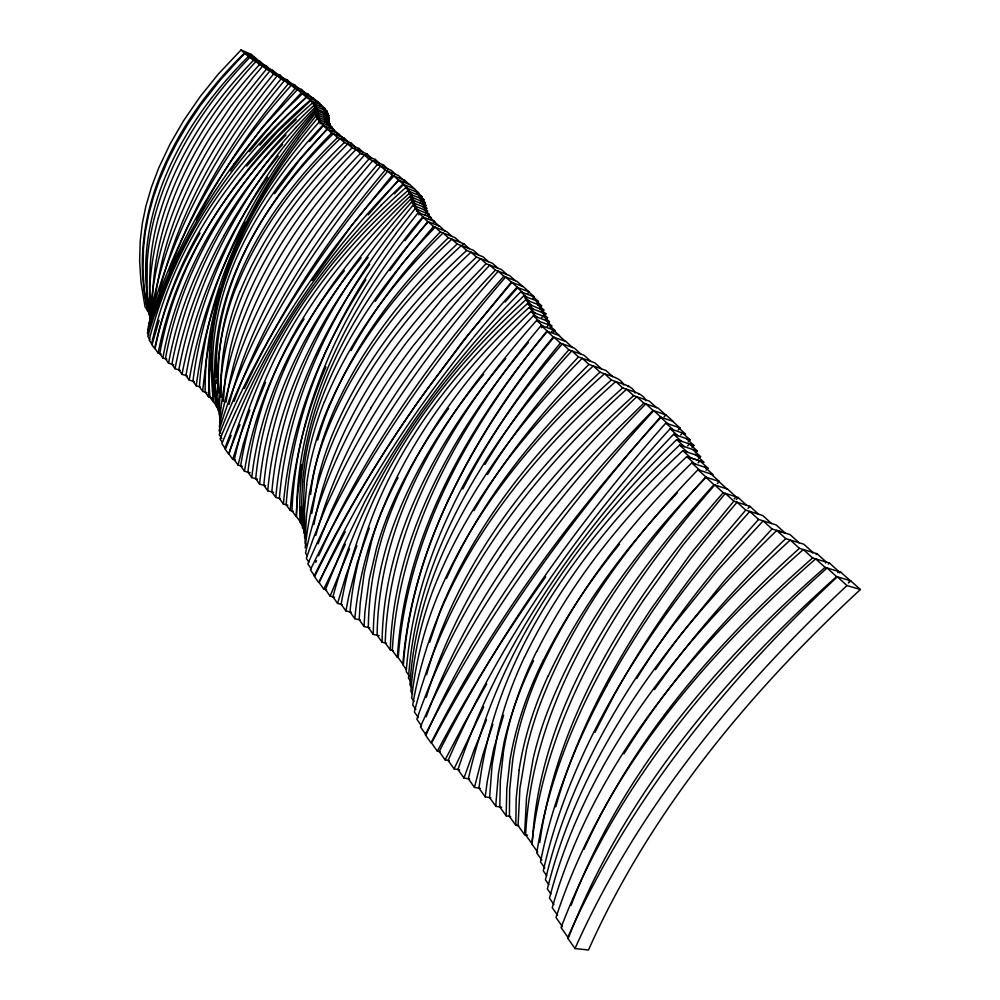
<?xml version="1.0" encoding="UTF-8"?>
<svg xmlns="http://www.w3.org/2000/svg" width="1000" height="1000" viewBox="0 0 1000 1000"><rect width="100%" height="100%" fill="white"/><g stroke="black" fill="none" stroke-linecap="round" stroke-linejoin="round"><path stroke-width="1.5" d="M152.35 304.775C152.925 214.112 199.262 129.9 259.5 64.662L272.863 70.338L276.425 73.575L275.212 74.95M379.162 635.7L373.25 634.388C373.625 607.025 377.45 579.725 384.575 553.312A327.275 222.75 -44.2 0 1 391.138 531.875C411.3 473.862 444.812 421.325 483.738 374.175M386.538 643.188L382.1 642.2C383.175 535.562 438.775 438.125 505.725 358.55M212.475 370.763L213.325 401.912L209.95 397.2C200.725 294.275 252.338 196.262 319.45 121.762L331.737 126.838L330.462 128.312M501.662 807.288L495.85 806.338L495.975 802.875L498.438 773.688L504.05 742.438A357.463 218.738 -43.6 0 1 531.175 665.5L533.525 660.775M393.188 650.562L390.25 649.912C394.012 534.138 455.238 428.963 528.362 342.638M301.112 506.725L300.788 522.513L296.625 516.75C295.988 404.7 352.1 300.613 422.725 216.938L434.562 221.588L433.2 223.25M369.862 627.825L364.038 626.525L364.938 611.712L369.212 579.538L376.575 548.025A322.587 220.525 -43.9 0 1 386.637 518.188M223.325 401.362L225.475 375.85L230.15 349.438A279.7 214.988 -45 0 1 234 334.288C254.988 262.663 299.212 199.675 352.113 147.838L367.038 153.938L371.4 157.887L369.95 159.35M217.763 370.487L217.6 392.425L219.325 415M221.3 375.225L221.1 397.238M149.688 320.737C152.25 275.5 163.725 230.938 182.425 189.713M206.85 392.612L202.738 391.388L202.95 388.488L206.325 359.188L211.7 330.737M293.225 511.213L290.25 510.438C293.7 460.988 306.388 412.4 325.938 366.925M219.638 422.863C226.95 318.087 284.075 223.225 356.05 149.45L360.387 153.4L375.325 159.488L379.738 163.487L378.338 164.988M287.825 505.2L283.4 504.038C287.825 452.575 302.3 402.262 324.012 355.487M280.212 498.638L275.8 497.463C283.163 412.475 320.363 332.738 369.775 264.188M273.625 492.375L267.762 490.812C275.113 404.65 315.4 324.613 368.162 257.362M360.475 619.987L354.812 618.7C359.25 569.312 374.588 521.2 398 477.575M304.35 481.538L303.038 517L303.888 532.863L305.6 535.25M265.462 485.725L259.625 484.162C267.225 399.95 308.025 322.212 361.188 257.8M305.2 547.975C316.975 431.637 387.562 330.125 471.025 252.15L476.438 257.087L492.438 263.238L497.962 268.225M490.75 797.763L485.188 796.838L487.312 781.062L493.75 748.9L503.587 715.188M211.062 353.387L209.137 374.6L208.512 396.775L211.35 397.625M257.538 479.175L251.75 477.6C260.3 401.075 296.438 330.138 344.312 270.763M310.587 494.462L311.1 490.412M311.725 513.575L318.425 477.438A303.075 217.162 -44.2 0 1 330.775 438.638C359.725 365.962 409.225 302.913 466.675 250.475L483 256.775L488.45 261.712M154.863 300.763C159.462 263.663 170.188 227.438 185.575 193.4A387.075 300.338 -47.5 0 1 213.975 140.037L238.75 103.375L266.288 69.275L280 75.088L283.6 78.362L282.413 79.763M306.725 484.575L304.475 510.4L304.65 537.925M539.763 842.562C558.288 708.975 636.225 592.212 723.188 492.675L738.125 497.475L746.663 505.275M200.225 387L196.213 385.8C200.588 352.725 208.612 320.138 220.037 288.788M512.575 761.35L509.675 789.8L509.4 816.363L515.825 825.312L518.837 825.788M503.188 754.375L500.35 780.512L499.812 806.988L506.163 815.837L510.637 816.562M519.163 770.15L516.163 798.688L515.825 825.312M226.062 402.1C240.212 306.7 294.088 221.562 360.387 153.4M509.675 763.088L506.763 789.3L506.163 815.837M149.15 323.738C163.812 229.988 209.638 143.225 269.975 70.838L273.55 74.1L287.35 79.95L290.988 83.25L289.812 84.663M250.175 472.788L244.475 471.238C253.062 416.95 274.275 365.087 304.062 319.025M301.688 464.45L297.938 491.325L296.087 516.6L291.975 510.887C296.062 400.087 349.75 297.25 418.325 212.587L431.25 217.662L426.262 213.113L424.9 214.762M194.475 381.675L189.2 380.1C198.6 324.738 218.35 271.388 245.362 222.25M351.375 612.238L345.887 610.975L348.725 596.25L357.287 562.663L369.288 528.088M166.8 359.175L162.875 357.987C178.188 272.65 225.662 196.05 285.975 135M173.812 364.8L168.575 363.212C183.4 280.825 226.8 205.9 282.638 144.45M187.288 375.938L182.037 374.363C195.238 303.263 226.425 236.35 267.75 177.312M313.888 524.612C333.963 419.55 399.688 328.975 476.438 257.087M180.287 370.288L175.05 368.7C183.888 321.95 200.85 276.887 224.15 235.45M219.312 426.725C228.675 378.162 246.012 331.275 269.425 287.762A476.512 341.213 -46.4 0 1 345.262 177.025M161.15 353.988L158.175 353.088C175.613 262.213 229.2 181.838 296.175 119.537M480.35 788.388L474.45 787.387L482.863 754.775L492.887 724.35M497.6 733.85L492.088 765.013L489.6 797.575L495.85 806.338M242.262 466.287L238.075 465.138L243.375 443.862L253 413.488L265.525 382.362M148.375 326.7C170.387 234.237 217.325 148.912 277.35 75.713L280.975 79.013L294.625 84.787L298.312 88.112L297.1 89.525M159.637 290.75C179.412 210.7 221.038 137.2 273.55 74.1M229.062 404.375C239.05 365.35 254.25 327.75 273.312 292.3A478.413 341.538 -46.4 0 1 349.55 181.112L368.875 159.075L383.512 165.012L387.975 169.05M426.562 674.75C458.062 560.712 535.575 465.188 622.725 387.875C630.087 390.95 643.475 392.925 645.888 400.712M342.05 604.475L337.575 603.438L346.087 575.25L356.875 545.737M315.85 535.288C328.088 490.375 347.262 447.537 371.188 407.663M158.387 217.925C175.263 158.1 210.438 104.675 253.475 60.375L266.225 65.8L269.75 69.013L268.488 70.35M555.763 806.8C567.55 764.6 584.825 724.1 605.288 685.413A580.425 319.9 -45.3 0 1 651.388 608.525L690.612 553.862L733.825 501.175L749.9 506.3L758.562 514.188M147.688 329.725C174.075 237.8 223.113 153.387 284.587 80.538L288.25 83.863L301.537 89.475L305.262 92.825L303.988 94.225M429.663 642.312L439.963 611.7A344.988 223.65 -43.6 0 1 442.587 605.062C479.175 517.55 541.087 442.688 611.4 380C618.362 383.162 633.212 385.175 635.05 393.025M221.537 291.762C240.375 228.75 277.738 172.512 322.9 125.237L334.263 129.925L332.938 131.375M235.45 460.112L232.712 459.363L240.475 435.15L249.887 410.125M426.188 697.4C462.85 578.688 542.625 478.013 633.65 395.637L649.325 401.125L656.5 407.587M159.088 320.325L152.162 344.4L149.15 340.1C160.763 294.562 179.8 251.025 204.737 211.225A435.425 327.713 -45.7 0 1 283.375 112.338M469.65 779.013L463.963 778.037L474.212 749.625L486.488 719.837M169.312 271.112C194.825 201.137 233.812 136.488 280.975 79.013M234.088 401.463C266.05 314.3 316.613 234.688 377.238 164.7L391.3 170.4L395.825 174.462M334.5 597.175L330.125 596.15L349.6 548.837M426.175 716.787C446.3 662.188 474.038 610.575 506.863 562.587M318.087 543.812L331.488 510.538L346.587 478.125A557.525 361.475 -45.3 0 1 379.513 419.087C412.612 365.45 451.825 315.675 495.375 270.138L509.675 275.6L515.325 280.688M571.038 905.45C621.688 771.562 718.425 660.4 825.088 567.388L840.713 572.1L850.263 580.688L849.262 581.55M386.65 518.188C401.987 478.913 423.675 442.35 448.625 408.45M236.375 287.075C259.137 230.55 296.3 180.6 340.163 138.637L344.387 142.525L358.95 148.475L363.25 152.387L361.763 153.812M240.062 291.55C262.975 234.8 300.338 184.65 344.387 142.525M324.363 402.062C350.637 337.713 393.325 281.038 443.113 232.987L448.338 237.775L463.938 243.825L469.25 248.663M328.888 407.575C355.375 342.962 398.3 286.05 448.338 237.775M239.925 424.588L228.512 453.938L224.85 448.7C261.188 347.337 323.663 256.7 398.925 180.275L403.55 184.462L394.325 193.925M231.163 435.412L225.512 448.888L221.875 443.688C262.075 344.812 322.3 254.825 393.888 175.95L398.462 180.1L409.95 184.725L414.613 188.912L402.825 184.175L381.325 205.075M233.713 249.275C214.713 292.762 202.625 339.375 199.412 386.763L202.738 391.388M324.075 355.875C303.25 402.912 289.675 453.363 286.175 504.762L290.25 510.438M459.625 769.825L454.062 768.85L483.725 706.9M329.387 404.975C357.425 341.562 401.2 286.012 451.912 239.163L457.2 244L473.387 250.263L478.775 255.138M315.775 562.25L316.488 560.638M446.475 578.488C481.712 499.487 536.95 430.725 600.025 372.137C607.75 375.475 620.525 377.075 623.888 385M584.038 849.338C635.2 735.487 719.425 639.55 812.613 557.938L829.463 563.062L838.888 571.55L837.738 572.513M444.55 508.413C422.212 557.737 406.987 610.588 402.825 664.688L406.312 669.525M574.987 948.525C637.188 809.2 736.225 689.188 846.988 585.55L860.4 589.525C749.538 692.062 650.35 811.225 588.475 950L574.987 948.525L567.562 937.925C629 799.275 727.275 679.837 837.325 576.812L846.988 585.55M318.637 555.8C364.762 453.413 429.162 359.913 503.862 276.325L517.013 281.337L522.725 286.475M326.637 589.837L323.75 589.15L345.412 544.212M444.625 508.35L448.5 499.75M319.637 350.363C298.062 396.987 283.712 447.15 279.375 498.413L283.4 504.038M541.25 667.638C577.175 590.25 630.975 522.275 691.762 462.912L708.112 468.312L706.038 470.213M548.188 676.112C579.812 608.013 625.625 547.312 677.2 493.088M244.438 388.462C280.887 309.6 329.2 236.5 385.138 170.15L398.438 175.525L403 179.638M449.525 497.575C424.625 550.062 407.587 606.7 403.363 664.812L398.2 657.638C407.325 535.35 470.575 424.188 546.912 331.087L559.5 335.675L553.175 329.888L551.587 331.712M448.612 499.688L451.587 493.237M524.513 657.2C562.463 578.45 619.025 509.862 682.85 450.675L700.6 456.6L692.75 449.475M449.637 497.525L452.638 491.062M594.95 732.35L614.587 694.25A615.975 333.088 -45.3 0 1 718.9 541.862M451.712 493.188C478.575 436.975 513.562 384.85 553.288 336.938L566.013 341.562L572.487 347.488M452.775 491.012C479.9 435.763 514.525 384.363 553.987 337.2L560.438 343.125L574.487 348.2L581.038 354.188M536.763 651.513C573.737 577.712 626.888 512.95 686.8 456.587L700.088 461L708.112 468.312M543.65 659.85C564.225 618.475 590.413 580.075 619.525 544.25M449.225 760.625L445.087 759.887L464.425 723.162L486.7 683.95M462.875 488.938C489.562 436.737 522.812 388.025 560.438 343.125M196.438 219.963C221.762 171.312 252.838 125.725 288.25 83.863M440.1 751.712L437.35 751.213C469.438 690.75 505.887 632.625 545.65 576.9M607.013 685.4C576.65 740.675 552.788 799.925 540.513 861.938L544.763 867.875M345.238 531.7L318.637 582.513L314.113 576.05C343.212 516.862 377.35 460.225 415.037 406.125M351.05 350.588C375.125 307.137 405.65 267.4 440.363 231.912L454.988 237.613L460.25 242.4M200.012 233.038C179.075 268.913 163.65 308 154.6 348.55L151.562 344.212C172.75 246.95 232.7 161.85 306.875 97.137L310.675 100.575L277.762 131.588L246.725 166.125M473.988 510.6C505.375 456.9 544.7 408.05 588.938 364.412L606 370.513L612.825 376.688M484.95 464.438C509.288 423.738 537.6 385.438 568.875 349.8L584.15 355.312L590.8 361.362M623.962 753.8C671.8 677.062 732.3 608.713 799.412 548.325L817.087 553.75L826.375 562.125L825.413 562.95M487.537 474.4C513.775 432.3 544.487 393.05 578.462 356.925L594.775 362.788L601.5 368.9M375.25 301.288L402.4 263.375L433.462 226.5L446.875 231.737L452.075 236.475M643.5 600.138L682.438 545.763L725.325 493.363L733.825 501.175M312.2 280.562L351.725 225.362L392.287 175.312L404.7 180.325L409.312 184.462M404.513 421.488C371.112 470.913 340.962 522.587 314.837 576.225L310.363 569.837C361.788 463.95 428.9 366.1 505.65 277L511.337 282.15L523.3 286.688L529.075 291.875L527.525 293.65M274.613 193.725L299.812 159.713L327 129.012L338.575 133.775L342.75 137.587L341.3 138.988M230.413 170.963L260.05 130.137L295.075 88.537L307.825 93.912L311.575 97.3L310.212 98.663M500.6 555.3C465.9 606.1 437.025 661.062 416.838 719.237L421.625 726.062M404.538 421.45L409.738 413.8M409.8 413.775L420.387 398.475M389.837 270.587L407.675 246.325L427.775 221.588L439.837 226.3L444.975 231M415.112 406.112L428.55 387M654.463 689.625C693.05 635.087 737.425 584.712 785.775 538.638L803.85 544.225L813.012 552.5L812.463 552.987M420.513 398.462L462.587 341.525L511.337 282.15M428.713 387.013L468.862 334.125L511.9 282.362L517.638 287.55L505.188 302.05M234.1 163.65L263.25 126.762L297.462 89.537L301.188 92.925L313.25 98L317.05 101.412L315.587 102.737M395.763 233.625L415.112 208.713L429.025 214.2L427.625 215.825M298.337 138.463L315.738 116.163L329.462 121.862L328.25 123.35M404.913 240.712L423.338 217.175L418.325 212.587M393.3 229.6L412.912 205.275L427.638 211.1L426.188 212.688M249.4 151.662L274.6 121.325L301.188 92.925M327.975 121.25L329.225 119.775L315.075 113.9C252.913 190.675 205.6 282.4 192.925 381.213L196.213 385.8M317.95 118.925L319.062 117.55L315.075 113.9M418.825 214.812L420.075 213.263L415.112 208.713M318.612 121.225L319.738 119.838L315.738 116.163M324.237 119.688L325.45 118.212L329.462 121.862M710.362 533.7L737.087 502.212L745.713 510.125L762.712 515.5L771.5 523.488M718.787 541.788L745.713 510.125M324.95 121.975L326.175 120.5L330.213 124.175L328.988 125.662M428.162 218.637L429.525 216.988L434.562 221.588M286.175 81.363L287.35 79.95M368.212 214.875L398.462 180.1M309.55 141.55L323.512 125.5L319.45 121.762M327.875 119.237L329.188 117.8L314.862 111.85C251.425 187.362 202.45 277.575 185.963 375.538L189.2 380.1M317.688 116.8L318.825 115.463L314.862 111.85M278.825 76.487L280 75.088M416.562 211.287L417.837 209.788L412.912 205.275M345.188 176.95L364.5 155.087L368.875 159.075M293.425 86.2L294.625 84.787M330.213 124.175L317.113 118.75C252.625 194.762 204.025 290.45 205.15 392.113L208.512 396.775M323.988 117.625L325.238 116.163L329.225 119.775M320 123.812L321.15 122.463L317.113 118.75M541.175 325.5C463.787 417.15 399.212 528.05 392.3 650.362L397.4 657.463C404.613 534.6 469.688 423.325 547.475 331.287L541.175 325.5L555.062 330.588L553.413 332.375M722.387 542.4L749.812 511.413L758.562 519.425L776.25 524.975L785.15 533.05L772.038 528.962L763.162 520.862L716.65 571.425L673.213 625.087A570.2 309.988 -44.6 0 0 620.95 701.65C587.263 756.912 560.2 816.675 545.425 879.85L548.9 884.737M730.938 550.575L758.562 519.425M326.413 124.588L327.675 123.125L331.737 126.838M382.163 166.55L383.512 165.012M736.287 499.575L738.125 497.475M653.05 410.412C560.325 504.988 479.675 613.263 426.062 734.875L420.412 726.825C473.525 605.763 553.612 497.962 645.825 403.862L653.05 410.412L665.938 414.888L673.288 421.488L660.375 417.038C572.362 516.712 493.85 625.325 431.575 742.987L437.35 751.213M678.2 429.9L679.963 427.912L665.8 423.05C577.587 522.975 499.425 632.425 439.237 751.562L445.087 759.887M271.65 71.7L272.863 70.338M748.037 508.4L749.9 506.3M734.2 498.9L736.062 496.825L727.638 489.125L713.95 484.7L705.662 477.075C615.625 576.337 532.575 696.725 525.6 834.875L532.2 844.025C539.637 705.188 623.413 584.438 713.95 484.7M327.638 117.188L329.038 115.8L314.775 109.862C248.637 183.05 196.95 272.087 178.837 369.85L182.037 374.363M317.55 114.738L318.712 113.45L314.775 109.862M425.275 209.788L426.812 208.25L411.5 202.175C339.162 282.7 281.488 382.312 271.825 491.9L275.8 497.463M415.075 208.088L416.375 206.65L411.5 202.175M295.613 127.725L314.5 107.825L328.075 113.975M550.062 327.7L551.775 325.962L536.7 320.412C456.912 409.613 389.212 520.138 385.2 642.887L390.25 649.912M541.462 327.775L542.938 326.15L536.7 320.412M529.075 291.875L516.925 287.275C436.9 375.163 367.987 474.012 319.188 582.638L323.75 589.15M300.262 90.862L301.537 89.475M323.913 115.638L325.225 114.213L329.188 117.8M403.275 181.875L404.7 180.325M678 427.238L685.512 434.012L670.15 428.762C580.037 527.188 501.587 637.737 448.137 760.438L454.062 768.85M328.837 127.625L330.175 126.188L334.263 129.925M532.7 298.65L534.3 296.9L528.462 291.65M547.15 326.637L548.787 324.862L555.062 330.588M664.137 416.825L665.938 414.888M680.688 434.95L682.5 432.987L690.113 439.837L688.275 441.812M373.938 160.987L375.325 159.488M264.975 67.138L266.225 65.8M499.65 319.613L523.625 295.963L538.45 301.537L536.763 303.25M547.6 323.4L549.4 321.725L533.35 315.788C450.575 402.013 378.775 511.887 377.113 635.237L382.1 642.2M690.113 439.837L673.662 434.25C580.862 530.163 500.575 642.038 457.962 769.538L463.963 778.037M772.038 528.962L725.188 579.825L681.413 633.775A573.362 309.462 -44.5 0 0 655.413 669.7M332.4 131.15L333.787 129.725L337.925 133.512L336.525 134.925M534.3 296.9L520.775 291.788C468.013 345.6 420.975 405.2 382.525 470.075A572.9 364.325 -45 0 0 364.625 502.038L343.113 546.263L325.5 589.562L330.125 596.15M525.15 298.612L526.638 297.1L520.775 291.788M704.987 467.275L713.1 474.688L698 469.738C630.8 539 571.4 618.6 538.025 709.9A373.663 225.425 -44 0 0 526.425 749.825L519.925 788.413L518.075 825.662L524.587 834.712L527.562 835.175M421.35 201.137L426.188 205.512L410.562 199.312C334.85 276.725 273.425 375.325 263.825 485.288L267.762 490.812M414.062 205.1L415.412 203.738L410.562 199.312M610.188 422.663L636.712 396.7L643.85 403.175L658.188 408.188L665.462 414.712M617.175 429.275L643.85 403.175M692.038 447.425L693.962 445.475L686.275 438.537M283.288 112.25L302.65 93.537C306.325 99.738 320.15 99.325 320.788 105.725M317.2 112.6L318.412 111.375L314.5 107.825M259.037 62.888L260.325 61.6L263.812 64.775L262.525 66.075M365.6 155.387L367.038 153.938M717.325 483.512L719.312 481.525L711.087 474.025M306.45 95.262L307.825 93.912M323.7 113.625L325.087 112.238L329.038 115.8M260.325 61.6L248.4 56.513C182.425 121.737 130.875 215.087 149.537 310.475M347.2 143.525L348.688 142.137L344.475 138.287L331.675 133.038C267.35 197.7 212.85 283.475 216.363 377.9M253.512 58.837L254.825 57.575L251.4 54.438L241.012 50L218.275 74.138L200.05 96.775L183.588 120.7L170.138 143.925L158.825 167.738L151.6 186.7L145.975 205.8L142.375 223.15L140.2 241.312L139.637 261.212L141 282.312L145.037 306.863L147.887 310.837C124.812 214.613 177.1 118.65 244.412 53.125L255.35 57.787L258.812 60.95L257.488 62.225M507 274.587L501.413 269.55L486.125 263.688L448.6 302.887L413.475 345.425A474.75 318.25 -45.1 0 0 371.163 407.65M254.037 59.062L255.35 57.787M337.137 135.175L338.575 133.775M693.962 445.475L676.688 439.637C581.487 533.1 497.725 646.4 468.363 778.8L474.45 787.387M354.1 148.5L355.6 147.1L351.337 143.225L337.512 137.562C269.363 203.825 211.225 294.212 219.025 393.013M250.087 55.7L251.4 54.438M541.475 312.188L547.575 317.725L530.875 311.537C468.688 371.662 414.9 443.088 385.975 525.3A325.688 222.6 -44.2 0 0 379.475 546.663C372.413 573 368.65 600.225 368.325 627.487L373.25 634.388M687.588 445.887L689.575 444L697.35 451.025L695.35 452.938M799.125 542.775L790.088 534.6L776.775 530.438C674.562 629.7 582.2 748.288 547.35 888.95L550.862 893.9M357.463 149.887L358.95 148.475M528 302.787L529.538 301.325L523.625 295.963M342.987 139.675L344.475 138.287M423.25 204.6L425.4 202.75L409.812 196.537C330.975 270.938 265.963 368.387 255.738 478.688L259.625 484.162M413.237 202.213L414.625 200.925L409.812 196.537M541.462 317.8L543.237 316.125L549.4 321.725M539.862 307.538L541.65 305.863L535.7 300.5M349.837 144.613L351.337 143.225M697.35 451.025L679.613 445.062C583.162 536.925 494.825 651.912 479.012 788.162L485.188 796.838M306.425 96.95L286.975 115.738A437.038 328.1 -45.6 0 0 259.837 145.125M326.463 111.762L327.125 111.2L313.762 105.612C241.238 172.913 183.212 260.188 165.438 358.762L168.575 363.212M316.4 110.3L317.65 109.138L313.762 105.612M419.575 202.763L421.175 201.287M424.412 207.15L426.025 205.675M457.2 244C406.225 291.075 362.212 346.863 333.963 410.55A295.012 212.987 -44.4 0 0 311 490.425M698.025 462.9L700.088 461M848.413 582.938L850.713 580.825L860.4 589.525M698.462 458.55L700.525 456.675M311.8 99.325L313.25 98M543.663 315.812L545.913 313.85L529 307.55C466.85 364.6 412.85 432.8 381.512 511.712A321.025 220.362 -44 0 0 371.538 541.438L364.25 572.837L360.188 603.263L359.175 619.688L364.038 626.525M533.5 314.525L535.075 313.1L529 307.55M324.162 110.438L328.438 113.637M541.65 305.863L525.725 299.9C437.325 380.625 361.65 483.963 341.15 604.275L345.887 610.975M530.112 306.725L531.688 305.312L525.725 299.9M462.175 245.413L463.875 243.875M545.538 319.538L547.375 317.9M543.6 310.325L527.4 303.712C438.612 383.938 360.938 489.263 350.012 611.925L354.812 618.7M531.838 310.6L533.413 309.2L527.4 303.712M423.387 200.375L424.075 199.8L408.925 193.75C327.9 265.925 260.462 362 247.913 472.175L251.75 477.6M412.3 199.338L413.713 198.088L408.925 193.75M537.612 304.913L544.05 309.938M414.125 188.713L418.825 192.938L405.675 187.662C324.625 259.513 257.625 352.562 234.325 459.8L238.075 465.138M408.975 193.162L410.375 191.925L405.675 187.662M836.6 576.6C724.175 676.875 623.112 796.038 568.375 938.012L561.05 927.55C615.037 786.275 715.337 667.638 827.075 567.987L836.6 576.6L850.713 580.825M638.8 394.312L639.438 393.762M320.2 105.562L321 104.9L324.862 108.375L312.35 103.138C237.763 168.238 177.55 254.788 159.775 353.575L162.875 357.987M314.925 107.75L316.212 106.638L312.35 103.138M539.513 308.675L545.913 313.85M421.287 197.138L421.95 196.55L407.638 190.825C325.8 262.075 257.712 356.637 240.688 465.863L244.475 471.238M410.962 196.35L412.375 195.125L407.638 190.825M840.713 572.1L839.712 572.962M416.55 192.862L417.212 192.288L421.95 196.55M420.087 198.837L420.588 198.4L425.4 202.75M628.05 386.7L628.713 386.125M321.512 105.125L310.087 100.325C234.913 164.5 173.988 250.312 155.113 348.713L158.175 353.088M316.962 102.275L317.675 101.675M322.575 108.263L323.237 107.7L327.125 111.2M816.112 554.575L817.087 553.75M418.625 196.075L419.3 195.5L424.075 199.8M828.325 564.025L829.463 563.062M324.062 109.038L324.812 108.425M705.662 477.075L719.312 481.525M672.525 421.225L679.963 427.912M532.562 296.238L538.45 301.537M516.925 287.275L522.725 292.525M660.375 417.038L667.788 423.738M310.087 100.325L313.913 103.8M402.825 184.175L407.488 188.388M392.287 175.312L387.75 171.2C319.012 251.475 260.788 341.35 220.037 439.05L222.213 442.137M503.862 276.325L498.25 271.238C420.45 358.35 353.9 456.388 307.825 563.975L311.375 569.038M665.8 423.05L673.3 429.837M825.088 567.388L815.688 558.875C704 656.363 602.65 774.475 556 917.487L562.438 926.663M295.075 88.537L291.375 85.188C226.925 156.488 175.162 240.538 147.4 332.912L148.9 335.025M385.138 170.15L380.65 166.075C313.1 246.287 256.625 336.538 219.188 434.712L221.875 438.537M495.375 270.138L489.825 265.113C446.5 310.413 407.537 359.988 374.613 413.375A555.112 361.362 -45.3 0 0 341.9 472.175L326.112 506.362L313.025 539.225L306.312 558.425L308.962 562.175M633.65 395.637L626.587 389.237C530.462 476.213 446.662 584.388 414.363 711.963L418.325 717.588M670.15 428.762L677.725 435.625M812.613 557.938L803.337 549.538C693.45 646.363 593.025 764.338 552.238 907.725L557.612 915.362M421.938 203.825L426.812 208.25M377.238 164.7L372.812 160.662C304.65 239.375 249.237 330.588 219.05 430.637L220.837 433.162M486.125 263.688L480.637 258.7L477.738 261.537L441.725 299.5L408.387 340.062A472.663 318.075 -45.1 0 0 366.337 402.013C338.325 448.775 317.038 499.75 305.538 553.112L307.3 555.588M799.412 548.325L790.275 540.037C683.688 637.587 586.438 755.775 549.475 898.225L553.913 904.5M622.725 387.875L615.763 381.538C519.812 466.625 434.538 575.475 412.75 704.95L415.887 709.4M673.662 434.25L681.312 441.2M696.125 455.112L704.062 462.325L690.763 457.9L682.85 450.675M422.725 206.637L427.638 211.1M611.4 380L604.525 373.738C534.587 436.087 473.075 510.625 436.838 597.725A343.225 223.6 -43.6 0 0 434.237 604.325C422.7 634.45 415.05 666.062 411.712 698.15L414.038 701.438M776.775 530.438L785.775 538.638M424.062 209.688L429.025 214.2M545.562 320.3L551.775 325.962M676.688 439.637L684.425 446.675M466.675 250.475L461.325 245.6C404.162 297.775 354.925 360.562 326.225 432.925A301.688 216.925 -44.2 0 0 313.962 471.587L309.375 493.75L306.475 515.45L305 542.938L306.725 545.363M600.025 372.137L593.25 365.95C525.513 429.075 466.213 504.05 432.713 591.087A342.525 224.387 -43.8 0 0 428.8 602.087C419.062 630.962 412.975 661.075 410.9 691.488L412.7 694.013M679.613 445.062L687.425 452.2M434.038 221.375L439.125 226.025M558.888 335.45L565.3 341.3M718.625 481.3L726.938 488.9M266.288 69.275L262.75 66.037L253.137 77.312L230.812 106.225L210.65 136.525A385.65 299.925 -47.5 0 0 182.4 189.7M352.113 147.838L347.825 143.925C295.175 195.55 251.175 258.3 230.35 329.65A278.538 214.688 -45 0 0 226.525 344.738C221.075 369.062 218.863 394.075 219.725 418.975M588.938 364.412L582.25 358.288C494.775 446.15 417.463 557.362 409.95 684.875L411.737 687.375M530.875 311.537L537 317.137M578.462 356.925L571.85 350.875C488.488 441.075 416.587 552.575 408.5 678.263L410.275 680.738M259.5 64.662L256.012 61.463C192.113 130.338 144.4 221.462 149.7 317.6M533.35 315.788L539.525 321.463M686.8 456.587L694.788 463.913M568.875 349.8L562.362 343.812C482.713 436 415.525 547.525 406.213 671.55L409.725 676.438M253.475 60.375L250.012 57.2C207.15 101.337 172.138 154.575 155.375 214.175A248.238 203.312 -46.1 0 0 147.213 261.875L147.075 294.438L148.988 314.262L150.438 316.288M337.512 137.562L333.325 133.713C259.887 204.325 199.037 305.312 218.287 410.887M440.363 231.912L435.2 227.175C381.7 282.35 336.512 347.738 313.812 421.737A301.288 219.188 -44.9 0 0 305.075 460.375L302.65 480.538L301.625 502.137L302.45 527.7L304.15 530.05M691.762 462.912L699.85 470.337M723.188 492.675L714.788 484.963C626.163 586.587 546.725 706.838 531.85 843.975L537.675 852.087M248.4 56.513L244.963 53.362L240.463 57.888L219.713 80.688L200.625 105.2L187.65 124.5L176.925 142.725L167.45 161.337L159.362 180.25L153.3 197.575L148.575 214.963L145.238 232.425L143.45 248.863L142.938 268.625L144.075 287.875L147.45 310.688L150.325 314.688L149.8 311.887M331.675 133.038L327.525 129.225C255.525 200.637 196.713 301.762 216.45 406.562L219.9 411.35M433.462 226.5L428.363 221.812C354.675 303.65 294.475 408.875 300.087 522.337L302.613 525.837M698 469.738L706.188 477.25C638.55 546.9 578.7 626.85 544.913 718.6A375.763 225.287 -44 0 0 533.162 758.675L526.538 797.375L524.587 834.712M241.012 50L244.412 53.125M322.9 125.237L327 129.012M422.725 216.938L427.775 221.588M546.912 331.087L553.288 336.938M541.838 860.025L536.775 852.987C546.4 791.15 568.638 731.825 597.825 676.663A577.263 320.337 -45.3 0 1 643.525 600.138M546.725 875.688L543.275 870.875C557.212 808.413 582.663 748.988 614.612 693.7A607.737 328.913 -45 0 1 722.513 542.487M175.05 368.7L171.887 364.225C180.637 317.638 197.5 272.712 220.688 231.412A432.837 323.387 -46.2 0 1 295.7 127.812M337.575 603.438L332.9 596.8C347.55 542.125 371.512 490.175 401.925 442.512A512.55 332.225 -44.8 0 1 499.75 319.713M150.062 339.55L147.825 336.35L153.375 318.288L163.688 289.675L175.538 262.025A460.938 344.462 -46.1 0 1 234.188 163.713M232.712 459.363L229.013 454.075C243.388 404.575 265.512 357.463 293.488 314.212A486.912 341.35 -45.1 0 1 381.4 205.15M219.175 406.9L219.412 408.387M150.9 309.85L149.562 286.887L150.15 265.763A249.188 203.65 -46.1 0 1 158.338 217.913M216.65 383.45L216.45 379.762M214.75 380.838L217.125 406.763L213.7 402.013L212.45 391.613L211.125 370.675L211.438 350.213A268.163 209.875 -45.6 0 1 221.462 291.762M636.65 678.587A611.062 328.363 -45 0 1 731.062 550.662M606.9 685.387A612.625 333.612 -45.3 0 1 710.475 533.775M519.087 770.175A360.838 218.738 -43.8 0 1 548.013 676.1M512.5 761.363A358.825 218.837 -43.9 0 1 541.087 667.625M509.538 763.125A353.625 215.9 -43.7 0 1 543.45 659.837M503.038 754.412A351.662 215.987 -43.7 0 1 536.562 651.488M497.55 733.863A355.5 218.825 -43.7 0 1 524.438 657.2M506.775 562.55A588.837 345.887 -44.4 0 1 617.263 429.35M500.513 555.262A585.975 346.1 -44.4 0 1 610.275 422.738M306.625 484.575A293.663 212.75 -44.4 0 1 329.288 404.95M317.675 440.075A295.875 214.387 -44.6 0 1 328.762 407.562M304.275 481.55A294.525 214.15 -44.6 0 1 324.237 402.038M323.963 355.85A477.125 331.3 -47 0 1 395.875 233.7M323.9 355.45A472.55 328.288 -46.7 0 1 365.875 279.812M319.525 350.337A470.55 328.013 -46.8 0 1 393.413 229.688M221.188 375.238A265.562 206.025 -45.1 0 1 239.9 291.512M217.65 370.5A264.462 205.712 -45.1 0 1 236.213 287.05M233.612 249.25A439.125 326.075 -47.6 0 1 298.438 138.537M224.062 235.413A434.475 323.762 -46.2 0 1 278.288 156.062M426.175 732.975L425.288 734.725L431 742.875C491.3 623.862 570.913 515.337 661.062 417.262L653.737 410.65C564.575 507.75 485.85 615.2 426.175 732.975"/></g></svg>
